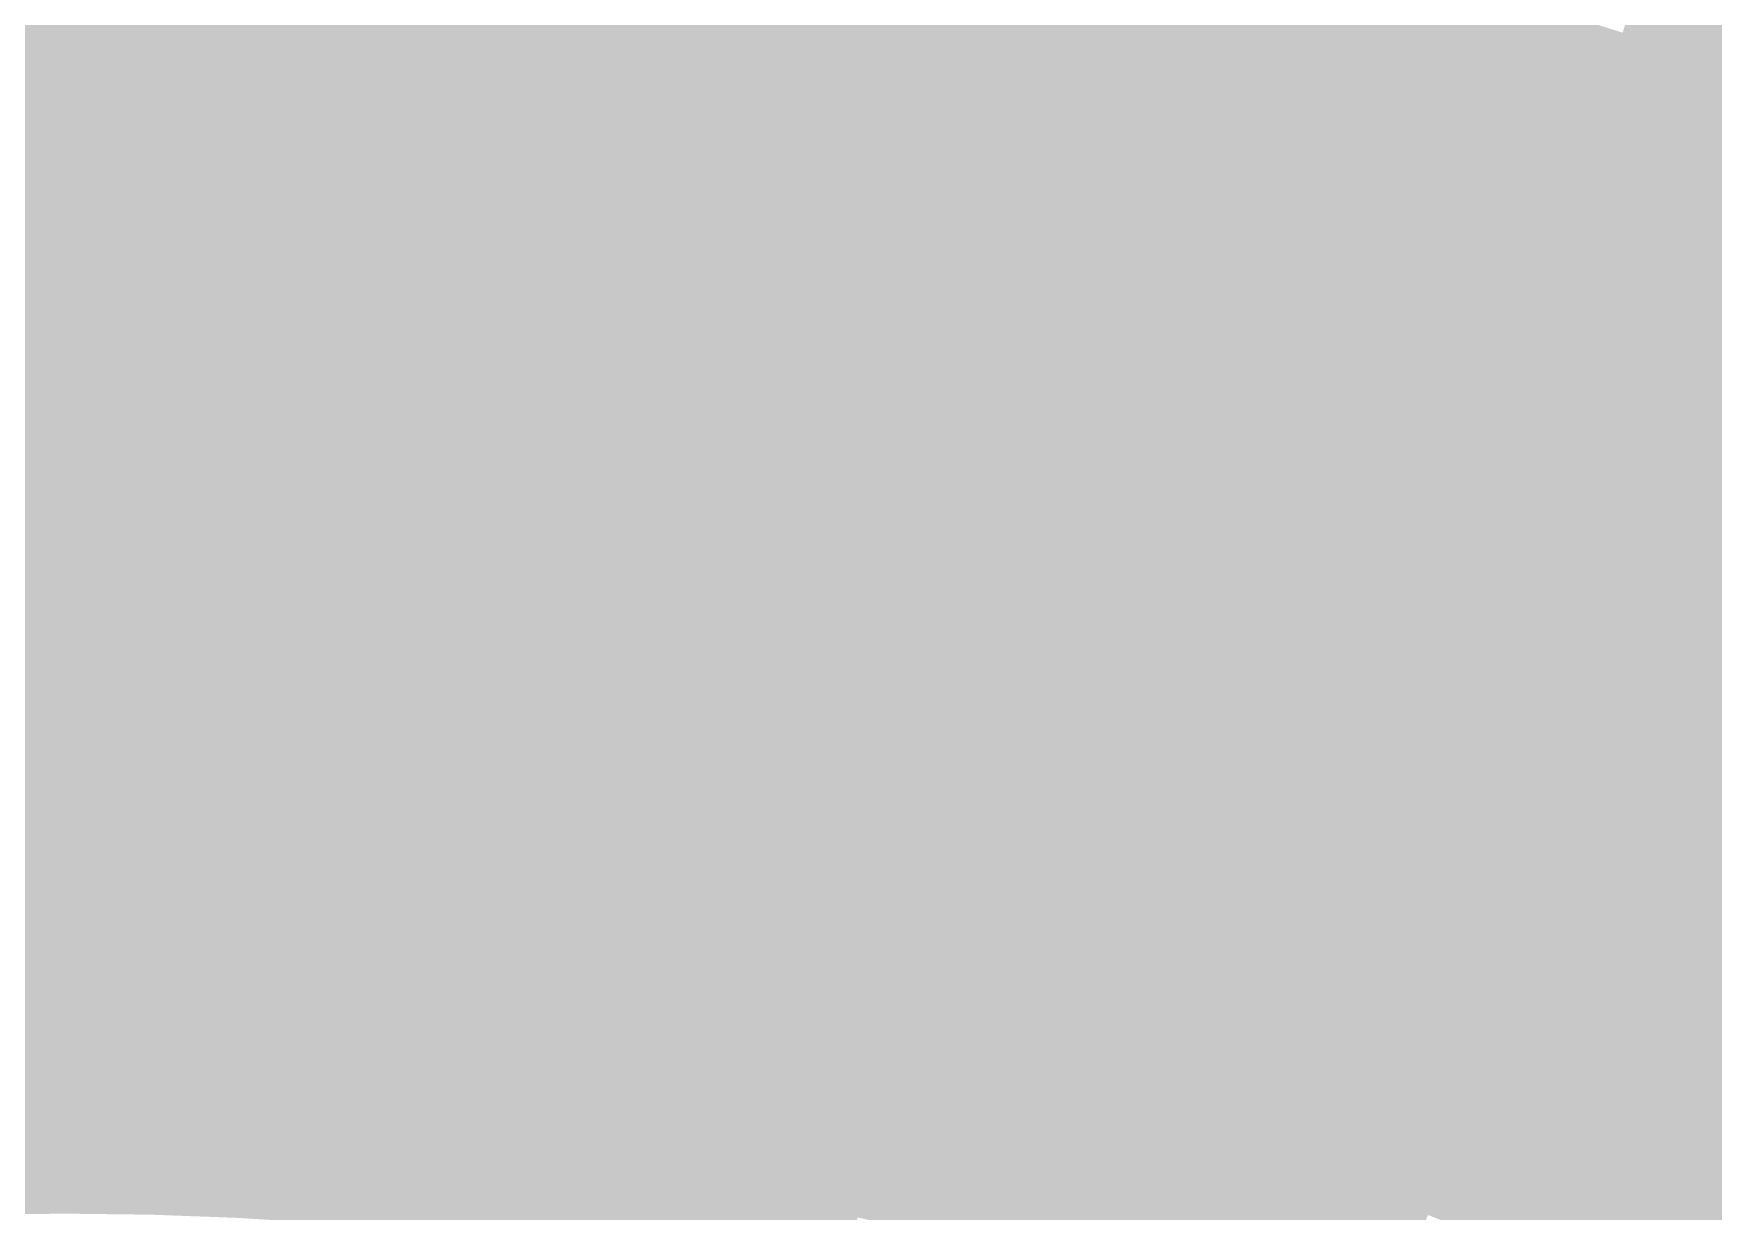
# Model space of a CAD drawing. Header units: inches. Extents: x -266 to 784, y -170 to 213.
# Drawn here: x -0.37 to 19.59, y 42.03 to 56.01 of the extents above; entities that cross this region are included whole.
import ezdxf

# ---------------------------------------------------------------- set-up
doc = ezdxf.new("R2010")
doc.units = ezdxf.units.IN
doc.header["$MEASUREMENT"] = 0

msp = doc.modelspace()

# ---------------------------------------------------------------- linework, layer by layer
at = {"color": 66, "true_color": 0x4f7300}
msp.add_solid([(9.744828, 56.160826), (9.91579, 57.146103), (11.120148, 55.904761), (11.315239, 56.885546)], dxfattribs=at)
at = {"color": 66, "true_color": 0x5a7700}
msp.add_solid([(14.09285, 56.261813), (14.335831, 57.231844), (15.46934, 55.899012), (15.736053, 56.862788)], dxfattribs=at)
at = {"color": 76, "true_color": 0x376f00}
msp.add_solid([(-1.374309, 55.983134), (-1.39885, 56.982833), (0, 56), (0, 57)], dxfattribs=at)
at = {"color": 76, "true_color": 0x3a6f00}
msp.add_solid([(0, 56), (0, 57), (1.374309, 55.983134), (1.39885, 56.982833)], dxfattribs=at)
at = {"color": 76, "true_color": 0x3c6f00}
msp.add_solid([(1.374309, 55.983134), (1.39885, 56.982833), (2.74779, 55.932546), (2.796857, 56.931341)], dxfattribs=at)
at = {"color": 76, "true_color": 0x3f6f00}
msp.add_solid([(2.74779, 55.932546), (2.796857, 56.931341), (4.119616, 55.848266), (4.19318, 56.845556)], dxfattribs=at)
at = {"color": 66, "true_color": 0x517300}
msp.add_solid([(11.120148, 55.904761), (11.315239, 56.885546), (12.488771, 55.615021), (12.707872, 56.590724)], dxfattribs=at)
at = {"color": 66, "true_color": 0x667c00}
msp.add_solid([(18.507223, 56.022163), (18.820904, 56.971691), (19.876501, 55.5511), (20.213391, 56.492644)], dxfattribs=at)
at = {"color": 76, "true_color": 0x416f00}
msp.add_solid([(4.119616, 55.848266), (4.19318, 56.845556), (5.48896, 55.730345), (5.586977, 56.725529)], dxfattribs=at)
at = {"color": 76, "true_color": 0x446f00}
msp.add_solid([(5.48896, 55.730345), (5.586977, 56.725529), (6.854998, 55.578854), (6.977408, 56.571333)], dxfattribs=at)
at = {"color": 66, "true_color": 0x5d7700}
msp.add_solid([(15.46934, 55.899012), (15.736053, 56.862788), (16.836511, 55.502539), (17.126796, 56.45948)], dxfattribs=at)
at = {"color": 76, "true_color": 0x476f00}
msp.add_solid([(6.854998, 55.578854), (6.977408, 56.571333), (8.216907, 55.393885), (8.363637, 56.383061)], dxfattribs=at)
at = {"color": 66, "true_color": 0x547300}
msp.add_solid([(12.488771, 55.615021), (12.707872, 56.590724), (13.84987, 55.291781), (14.09285, 56.261813)], dxfattribs=at)
at = {"color": 76, "true_color": 0x496f00}
msp.add_solid([(8.216907, 55.393885), (8.363637, 56.383061), (9.573866, 55.175548), (9.744828, 56.160826)], dxfattribs=at)
at = {"color": 66, "true_color": 0x607700}
msp.add_solid([(16.836511, 55.502539), (17.126796, 56.45948), (18.193541, 55.072634), (18.507223, 56.022163)], dxfattribs=at)
at = {"color": 76, "true_color": 0x4c6f00}
msp.add_solid([(9.573866, 55.175548), (9.744828, 56.160826), (10.925058, 54.923976), (11.120148, 55.904761)], dxfattribs=at)
at = {"color": 66, "true_color": 0x577300}
msp.add_solid([(13.84987, 55.291781), (14.09285, 56.261813), (15.202627, 54.935236), (15.46934, 55.899012)], dxfattribs=at)
at = {"color": 76, "true_color": 0x356b00}
msp.add_solid([(-1.349768, 54.983435), (-1.374309, 55.983134), (0, 55), (0, 56)], dxfattribs=at)
at = {"color": 76, "true_color": 0x376b00}
msp.add_solid([(0, 55), (0, 56), (1.349768, 54.983435), (1.374309, 55.983134)], dxfattribs=at)
at = {"color": 76, "true_color": 0x3a6b00}
msp.add_solid([(1.349768, 54.983435), (1.374309, 55.983134), (2.698722, 54.93375), (2.74779, 55.932546)], dxfattribs=at)
at = {"color": 76, "true_color": 0x3c6b00}
msp.add_solid([(2.698722, 54.93375), (2.74779, 55.932546), (4.046051, 54.850975), (4.119616, 55.848266)], dxfattribs=at)
at = {"color": 76, "true_color": 0x4e6f00}
msp.add_solid([(10.925058, 54.923976), (11.120148, 55.904761), (12.269669, 54.639319), (12.488771, 55.615021)], dxfattribs=at)
at = {"color": 66, "true_color": 0x5a7300}
msp.add_solid([(15.202627, 54.935236), (15.46934, 55.899012), (16.546227, 54.545599), (16.836511, 55.502539)], dxfattribs=at)
at = {"color": 66, "true_color": 0x627700}
msp.add_solid([(18.193541, 55.072634), (18.507223, 56.022163), (19.539611, 54.609556), (19.876501, 55.5511)], dxfattribs=at)
at = {"color": 76, "true_color": 0x3f6b00}
msp.add_solid([(4.046051, 54.850975), (4.119616, 55.848266), (5.390943, 54.73516), (5.48896, 55.730345)], dxfattribs=at)
at = {"color": 76, "true_color": 0x416b00}
msp.add_solid([(5.390943, 54.73516), (5.48896, 55.730345), (6.732587, 54.586374), (6.854998, 55.578854)], dxfattribs=at)
at = {"color": 76, "true_color": 0x446b00}
msp.add_solid([(6.732587, 54.586374), (6.854998, 55.578854), (8.070176, 54.404708), (8.216907, 55.393885)], dxfattribs=at)
at = {"color": 66, "true_color": 0x516f00}
msp.add_solid([(12.269669, 54.639319), (12.488771, 55.615021), (13.60689, 54.32175), (13.84987, 55.291781)], dxfattribs=at)
at = {"color": 66, "true_color": 0x5c7300}
msp.add_solid([(16.546227, 54.545599), (16.836511, 55.502539), (17.879859, 54.123106), (18.193541, 55.072634)], dxfattribs=at)
at = {"color": 66, "true_color": 0x657700}
msp.add_solid([(19.539611, 54.609556), (19.876501, 55.5511), (20.873912, 54.113582), (21.233807, 55.046575)], dxfattribs=at)
at = {"color": 76, "true_color": 0x466b00}
msp.add_solid([(8.070176, 54.404708), (8.216907, 55.393885), (9.402904, 54.19027), (9.573866, 55.175548)], dxfattribs=at)
at = {"color": 66, "true_color": 0x546f00}
msp.add_solid([(13.60689, 54.32175), (13.84987, 55.291781), (14.935914, 53.97146), (15.202627, 54.935236)], dxfattribs=at)
at = {"color": 76, "true_color": 0x496b00}
msp.add_solid([(9.402904, 54.19027), (9.573866, 55.175548), (10.729968, 53.94319), (10.925058, 54.923976)], dxfattribs=at)
at = {"color": 68, "true_color": 0x336600}
msp.add_solid([(-1.325226, 53.983736), (-1.349768, 54.983435), (0, 54), (0, 55)], dxfattribs=at)
at = {"color": 68, "true_color": 0x356600}
msp.add_solid([(0, 54), (0, 55), (1.325226, 53.983736), (1.349768, 54.983435)], dxfattribs=at)
at = {"color": 76, "true_color": 0x386600}
msp.add_solid([(1.325226, 53.983736), (1.349768, 54.983435), (2.649654, 53.934955), (2.698722, 54.93375)], dxfattribs=at)
at = {"color": 76, "true_color": 0x3a6600}
msp.add_solid([(2.649654, 53.934955), (2.698722, 54.93375), (3.972486, 53.853685), (4.046051, 54.850975)], dxfattribs=at)
at = {"color": 76, "true_color": 0x4b6b00}
msp.add_solid([(10.729968, 53.94319), (10.925058, 54.923976), (12.050568, 53.663617), (12.269669, 54.639319)], dxfattribs=at)
at = {"color": 66, "true_color": 0x566f00}
msp.add_solid([(14.935914, 53.97146), (15.202627, 54.935236), (16.255942, 53.588659), (16.546227, 54.545599)], dxfattribs=at)
at = {"color": 66, "true_color": 0x5f7300}
msp.add_solid([(17.879859, 54.123106), (18.193541, 55.072634), (19.202722, 53.668012), (19.539611, 54.609556)], dxfattribs=at)
at = {"color": 76, "true_color": 0x3c6600}
msp.add_solid([(3.972486, 53.853685), (4.046051, 54.850975), (5.292926, 53.739975), (5.390943, 54.73516)], dxfattribs=at)
at = {"color": 76, "true_color": 0x3f6600}
msp.add_solid([(5.292926, 53.739975), (5.390943, 54.73516), (6.610176, 53.593895), (6.732587, 54.586374)], dxfattribs=at)
at = {"color": 76, "true_color": 0x416600}
msp.add_solid([(6.610176, 53.593895), (6.732587, 54.586374), (7.923446, 53.415532), (8.070176, 54.404708)], dxfattribs=at)
at = {"color": 76, "true_color": 0x4e6b00}
msp.add_solid([(12.050568, 53.663617), (12.269669, 54.639319), (13.36391, 53.351719), (13.60689, 54.32175)], dxfattribs=at)
at = {"color": 66, "true_color": 0x596f00}
msp.add_solid([(16.255942, 53.588659), (16.546227, 54.545599), (17.566177, 53.173578), (17.879859, 54.123106)], dxfattribs=at)
at = {"color": 66, "true_color": 0x627300}
msp.add_solid([(19.202722, 53.668012), (19.539611, 54.609556), (20.514017, 53.18059), (20.873912, 54.113582)], dxfattribs=at)
at = {"color": 76, "true_color": 0x446600}
msp.add_solid([(7.923446, 53.415532), (8.070176, 54.404708), (9.231942, 53.204993), (9.402904, 54.19027)], dxfattribs=at)
at = {"color": 66, "true_color": 0x506b00}
msp.add_solid([(13.36391, 53.351719), (13.60689, 54.32175), (14.669202, 53.007684), (14.935914, 53.97146)], dxfattribs=at)
at = {"color": 76, "true_color": 0x466600}
msp.add_solid([(9.231942, 53.204993), (9.402904, 54.19027), (10.534877, 52.962405), (10.729968, 53.94319)], dxfattribs=at)
at = {"color": 66, "true_color": 0x5b6f00}
msp.add_solid([(17.566177, 53.173578), (17.879859, 54.123106), (18.865832, 52.726468), (19.202722, 53.668012)], dxfattribs=at)
at = {"color": 68, "true_color": 0x316200}
msp.add_solid([(-1.300685, 52.984037), (-1.325226, 53.983736), (0, 53), (0, 54)], dxfattribs=at)
at = {"color": 68, "true_color": 0x336200}
msp.add_solid([(0, 53), (0, 54), (1.300685, 52.984037), (1.325226, 53.983736)], dxfattribs=at)
at = {"color": 68, "true_color": 0x356200}
msp.add_solid([(1.300685, 52.984037), (1.325226, 53.983736), (2.600587, 52.936159), (2.649654, 53.934955)], dxfattribs=at)
at = {"color": 68, "true_color": 0x386200}
msp.add_solid([(2.600587, 52.936159), (2.649654, 53.934955), (3.898922, 52.856394), (3.972486, 53.853685)], dxfattribs=at)
at = {"color": 58, "true_color": 0x486600}
msp.add_solid([(10.534877, 52.962405), (10.729968, 53.94319), (11.831467, 52.687915), (12.050568, 53.663617)], dxfattribs=at)
at = {"color": 66, "true_color": 0x536b00}
msp.add_solid([(14.669202, 53.007684), (14.935914, 53.97146), (15.965657, 52.631718), (16.255942, 53.588659)], dxfattribs=at)
at = {"color": 68, "true_color": 0x3a6200}
msp.add_solid([(3.898922, 52.856394), (3.972486, 53.853685), (5.194908, 52.744791), (5.292926, 53.739975)], dxfattribs=at)
at = {"color": 68, "true_color": 0x3c6200}
msp.add_solid([(5.194908, 52.744791), (5.292926, 53.739975), (6.487766, 52.601415), (6.610176, 53.593895)], dxfattribs=at)
at = {"color": 68, "true_color": 0x3e6200}
msp.add_solid([(6.487766, 52.601415), (6.610176, 53.593895), (7.776715, 52.426355), (7.923446, 53.415532)], dxfattribs=at)
at = {"color": 58, "true_color": 0x4b6600}
msp.add_solid([(11.831467, 52.687915), (12.050568, 53.663617), (13.12093, 52.381688), (13.36391, 53.351719)], dxfattribs=at)
at = {"color": 66, "true_color": 0x556b00}
msp.add_solid([(15.965657, 52.631718), (16.255942, 53.588659), (17.252496, 52.22405), (17.566177, 53.173578)], dxfattribs=at)
at = {"color": 66, "true_color": 0x5e6f00}
msp.add_solid([(18.865832, 52.726468), (19.202722, 53.668012), (20.154122, 52.247597), (20.514017, 53.18059)], dxfattribs=at)
at = {"color": 68, "true_color": 0x416200}
msp.add_solid([(7.776715, 52.426355), (7.923446, 53.415532), (9.06098, 52.219715), (9.231942, 53.204993)], dxfattribs=at)
at = {"color": 58, "true_color": 0x4d6600}
msp.add_solid([(13.12093, 52.381688), (13.36391, 53.351719), (14.402489, 52.043908), (14.669202, 53.007684)], dxfattribs=at)
at = {"color": 58, "true_color": 0x436200}
msp.add_solid([(9.06098, 52.219715), (9.231942, 53.204993), (10.339787, 51.98162), (10.534877, 52.962405)], dxfattribs=at)
at = {"color": 66, "true_color": 0x586b00}
msp.add_solid([(17.252496, 52.22405), (17.566177, 53.173578), (18.528942, 51.784924), (18.865832, 52.726468)], dxfattribs=at)
at = {"color": 78, "true_color": 0x2f5e00}
msp.add_solid([(-1.276144, 51.984339), (-1.300685, 52.984037), (0, 52), (0, 53)], dxfattribs=at)
at = {"color": 68, "true_color": 0x315e00}
msp.add_solid([(0, 52), (0, 53), (1.276144, 51.984339), (1.300685, 52.984037)], dxfattribs=at)
at = {"color": 68, "true_color": 0x335e00}
msp.add_solid([(1.276144, 51.984339), (1.300685, 52.984037), (2.551519, 51.937364), (2.600587, 52.936159)], dxfattribs=at)
at = {"color": 68, "true_color": 0x355e00}
msp.add_solid([(2.551519, 51.937364), (2.600587, 52.936159), (3.825357, 51.859104), (3.898922, 52.856394)], dxfattribs=at)
at = {"color": 58, "true_color": 0x456200}
msp.add_solid([(10.339787, 51.98162), (10.534877, 52.962405), (11.612366, 51.712213), (11.831467, 52.687915)], dxfattribs=at)
at = {"color": 58, "true_color": 0x506600}
msp.add_solid([(14.402489, 52.043908), (14.669202, 53.007684), (15.675373, 51.674778), (15.965657, 52.631718)], dxfattribs=at)
at = {"color": 68, "true_color": 0x375e00}
msp.add_solid([(3.825357, 51.859104), (3.898922, 52.856394), (5.096891, 51.749606), (5.194908, 52.744791)], dxfattribs=at)
at = {"color": 68, "true_color": 0x3a5e00}
msp.add_solid([(5.096891, 51.749606), (5.194908, 52.744791), (6.365355, 51.608936), (6.487766, 52.601415)], dxfattribs=at)
at = {"color": 58, "true_color": 0x486200}
msp.add_solid([(11.612366, 51.712213), (11.831467, 52.687915), (12.87795, 51.411656), (13.12093, 52.381688)], dxfattribs=at)
at = {"color": 66, "true_color": 0x5a6b00}
msp.add_solid([(18.528942, 51.784924), (18.865832, 52.726468), (19.794227, 51.314604), (20.154122, 52.247597)], dxfattribs=at)
at = {"color": 68, "true_color": 0x3c5e00}
msp.add_solid([(6.365355, 51.608936), (6.487766, 52.601415), (7.629985, 51.437179), (7.776715, 52.426355)], dxfattribs=at)
at = {"color": 58, "true_color": 0x526600}
msp.add_solid([(15.675373, 51.674778), (15.965657, 52.631718), (16.938814, 51.274522), (17.252496, 52.22405)], dxfattribs=at)
at = {"color": 68, "true_color": 0x3e5e00}
msp.add_solid([(7.629985, 51.437179), (7.776715, 52.426355), (8.890018, 51.234437), (9.06098, 52.219715)], dxfattribs=at)
at = {"color": 58, "true_color": 0x4a6200}
msp.add_solid([(12.87795, 51.411656), (13.12093, 52.381688), (14.135776, 51.080131), (14.402489, 52.043908)], dxfattribs=at)
at = {"color": 68, "true_color": 0x405e00}
msp.add_solid([(8.890018, 51.234437), (9.06098, 52.219715), (10.144697, 51.000835), (10.339787, 51.98162)], dxfattribs=at)
at = {"color": 58, "true_color": 0x546600}
msp.add_solid([(16.938814, 51.274522), (17.252496, 52.22405), (18.192052, 50.84338), (18.528942, 51.784924)], dxfattribs=at)
at = {"color": 78, "true_color": 0x2c5a00}
msp.add_solid([(-1.251603, 50.98464), (-1.276144, 51.984339), (0, 51), (0, 52)], dxfattribs=at)
at = {"color": 78, "true_color": 0x2f5a00}
msp.add_solid([(0, 51), (0, 52), (1.251603, 50.98464), (1.276144, 51.984339)], dxfattribs=at)
at = {"color": 68, "true_color": 0x315a00}
msp.add_solid([(1.251603, 50.98464), (1.276144, 51.984339), (2.502451, 50.938568), (2.551519, 51.937364)], dxfattribs=at)
at = {"color": 68, "true_color": 0x335a00}
msp.add_solid([(2.502451, 50.938568), (2.551519, 51.937364), (3.751793, 50.861813), (3.825357, 51.859104)], dxfattribs=at)
at = {"color": 68, "true_color": 0x425e00}
msp.add_solid([(10.144697, 51.000835), (10.339787, 51.98162), (11.393264, 50.736511), (11.612366, 51.712213)], dxfattribs=at)
at = {"color": 58, "true_color": 0x4c6200}
msp.add_solid([(14.135776, 51.080131), (14.402489, 52.043908), (15.385088, 50.717838), (15.675373, 51.674778)], dxfattribs=at)
at = {"color": 68, "true_color": 0x355a00}
msp.add_solid([(3.751793, 50.861813), (3.825357, 51.859104), (4.998874, 50.754421), (5.096891, 51.749606)], dxfattribs=at)
at = {"color": 68, "true_color": 0x375a00}
msp.add_solid([(4.998874, 50.754421), (5.096891, 51.749606), (6.242944, 50.616456), (6.365355, 51.608936)], dxfattribs=at)
at = {"color": 58, "true_color": 0x455e00}
msp.add_solid([(11.393264, 50.736511), (11.612366, 51.712213), (12.634969, 50.441625), (12.87795, 51.411656)], dxfattribs=at)
at = {"color": 66, "true_color": 0x576600}
msp.add_solid([(18.192052, 50.84338), (18.528942, 51.784924), (19.434332, 50.381611), (19.794227, 51.314604)], dxfattribs=at)
at = {"color": 68, "true_color": 0x395a00}
msp.add_solid([(6.242944, 50.616456), (6.365355, 51.608936), (7.483254, 50.448002), (7.629985, 51.437179)], dxfattribs=at)
at = {"color": 58, "true_color": 0x4f6200}
msp.add_solid([(15.385088, 50.717838), (15.675373, 51.674778), (16.625132, 50.324994), (16.938814, 51.274522)], dxfattribs=at)
at = {"color": 68, "true_color": 0x3b5a00}
msp.add_solid([(7.483254, 50.448002), (7.629985, 51.437179), (8.719056, 50.24916), (8.890018, 51.234437)], dxfattribs=at)
at = {"color": 58, "true_color": 0x475e00}
msp.add_solid([(12.634969, 50.441625), (12.87795, 51.411656), (13.869063, 50.116355), (14.135776, 51.080131)], dxfattribs=at)
at = {"color": 66, "true_color": 0x596600}
msp.add_solid([(19.434332, 50.381611), (19.794227, 51.314604), (20.664905, 49.889495), (21.047589, 50.813374)], dxfattribs=at)
at = {"color": 68, "true_color": 0x3d5a00}
msp.add_solid([(8.719056, 50.24916), (8.890018, 51.234437), (9.949606, 50.020049), (10.144697, 51.000835)], dxfattribs=at)
at = {"color": 58, "true_color": 0x516200}
msp.add_solid([(16.625132, 50.324994), (16.938814, 51.274522), (17.855162, 49.901835), (18.192052, 50.84338)], dxfattribs=at)
at = {"color": 78, "true_color": 0x2a5500}
msp.add_solid([(-1.227061, 49.984941), (-1.251603, 50.98464), (0, 50), (0, 51)], dxfattribs=at)
at = {"color": 78, "true_color": 0x2c5500}
msp.add_solid([(0, 50), (0, 51), (1.227061, 49.984941), (1.251603, 50.98464)], dxfattribs=at)
at = {"color": 78, "true_color": 0x2e5500}
msp.add_solid([(1.227061, 49.984941), (1.251603, 50.98464), (2.453384, 49.939773), (2.502451, 50.938568)], dxfattribs=at)
at = {"color": 68, "true_color": 0x305500}
msp.add_solid([(2.453384, 49.939773), (2.502451, 50.938568), (3.678228, 49.864523), (3.751793, 50.861813)], dxfattribs=at)
at = {"color": 68, "true_color": 0x3f5a00}
msp.add_solid([(9.949606, 50.020049), (10.144697, 51.000835), (11.174163, 49.760809), (11.393264, 50.736511)], dxfattribs=at)
at = {"color": 58, "true_color": 0x495e00}
msp.add_solid([(13.869063, 50.116355), (14.135776, 51.080131), (15.094803, 49.760897), (15.385088, 50.717838)], dxfattribs=at)
at = {"color": 68, "true_color": 0x325500}
msp.add_solid([(3.678228, 49.864523), (3.751793, 50.861813), (4.900857, 49.759236), (4.998874, 50.754421)], dxfattribs=at)
at = {"color": 68, "true_color": 0x345500}
msp.add_solid([(4.900857, 49.759236), (4.998874, 50.754421), (6.120534, 49.623977), (6.242944, 50.616456)], dxfattribs=at)
at = {"color": 68, "true_color": 0x415a00}
msp.add_solid([(11.174163, 49.760809), (11.393264, 50.736511), (12.391989, 49.471594), (12.634969, 50.441625)], dxfattribs=at)
at = {"color": 58, "true_color": 0x4b5e00}
msp.add_solid([(15.094803, 49.760897), (15.385088, 50.717838), (16.311451, 49.375465), (16.625132, 50.324994)], dxfattribs=at)
at = {"color": 58, "true_color": 0x536200}
msp.add_solid([(17.855162, 49.901835), (18.192052, 50.84338), (19.074437, 49.448618), (19.434332, 50.381611)], dxfattribs=at)
at = {"color": 68, "true_color": 0x365500}
msp.add_solid([(6.120534, 49.623977), (6.242944, 50.616456), (7.336524, 49.458825), (7.483254, 50.448002)], dxfattribs=at)
at = {"color": 68, "true_color": 0x385500}
msp.add_solid([(7.336524, 49.458825), (7.483254, 50.448002), (8.548094, 49.263882), (8.719056, 50.24916)], dxfattribs=at)
at = {"color": 58, "true_color": 0x445a00}
msp.add_solid([(12.391989, 49.471594), (12.634969, 50.441625), (13.602351, 49.152579), (13.869063, 50.116355)], dxfattribs=at)
at = {"color": 58, "true_color": 0x4d5e00}
msp.add_solid([(16.311451, 49.375465), (16.625132, 50.324994), (17.518272, 48.960291), (17.855162, 49.901835)], dxfattribs=at)
at = {"color": 58, "true_color": 0x556200}
msp.add_solid([(19.074437, 49.448618), (19.434332, 50.381611), (20.282222, 48.965615), (20.664905, 49.889495)], dxfattribs=at)
at = {"color": 68, "true_color": 0x3a5500}
msp.add_solid([(8.548094, 49.263882), (8.719056, 50.24916), (9.754516, 49.039264), (9.949606, 50.020049)], dxfattribs=at)
at = {"color": 58, "true_color": 0x465a00}
msp.add_solid([(13.602351, 49.152579), (13.869063, 50.116355), (14.804519, 48.803957), (15.094803, 49.760897)], dxfattribs=at)
at = {"color": 78, "true_color": 0x285100}
msp.add_solid([(-1.20252, 48.985242), (-1.227061, 49.984941), (0, 49), (0, 50)], dxfattribs=at)
at = {"color": 78, "true_color": 0x2a5100}
msp.add_solid([(0, 49), (0, 50), (1.20252, 48.985242), (1.227061, 49.984941)], dxfattribs=at)
at = {"color": 78, "true_color": 0x2c5100}
msp.add_solid([(1.20252, 48.985242), (1.227061, 49.984941), (2.404316, 48.940977), (2.453384, 49.939773)], dxfattribs=at)
at = {"color": 78, "true_color": 0x2e5100}
msp.add_solid([(2.404316, 48.940977), (2.453384, 49.939773), (3.604664, 48.867232), (3.678228, 49.864523)], dxfattribs=at)
at = {"color": 68, "true_color": 0x3c5500}
msp.add_solid([(9.754516, 49.039264), (9.949606, 50.020049), (10.955062, 48.785107), (11.174163, 49.760809)], dxfattribs=at)
at = {"color": 58, "true_color": 0x505e00}
msp.add_solid([(17.518272, 48.960291), (17.855162, 49.901835), (18.714542, 48.515626), (19.074437, 49.448618)], dxfattribs=at)
at = {"color": 68, "true_color": 0x305100}
msp.add_solid([(3.604664, 48.867232), (3.678228, 49.864523), (4.80284, 48.764052), (4.900857, 49.759236)], dxfattribs=at)
at = {"color": 68, "true_color": 0x325100}
msp.add_solid([(4.80284, 48.764052), (4.900857, 49.759236), (5.998123, 48.631497), (6.120534, 49.623977)], dxfattribs=at)
at = {"color": 68, "true_color": 0x3e5500}
msp.add_solid([(10.955062, 48.785107), (11.174163, 49.760809), (12.149009, 48.501563), (12.391989, 49.471594)], dxfattribs=at)
at = {"color": 58, "true_color": 0x485a00}
msp.add_solid([(14.804519, 48.803957), (15.094803, 49.760897), (15.997769, 48.425937), (16.311451, 49.375465)], dxfattribs=at)
at = {"color": 68, "true_color": 0x345100}
msp.add_solid([(5.998123, 48.631497), (6.120534, 49.623977), (7.189793, 48.469649), (7.336524, 49.458825)], dxfattribs=at)
at = {"color": 68, "true_color": 0x365100}
msp.add_solid([(7.189793, 48.469649), (7.336524, 49.458825), (8.377133, 48.278604), (8.548094, 49.263882)], dxfattribs=at)
at = {"color": 68, "true_color": 0x405500}
msp.add_solid([(12.149009, 48.501563), (12.391989, 49.471594), (13.335638, 48.188803), (13.602351, 49.152579)], dxfattribs=at)
at = {"color": 58, "true_color": 0x4a5a00}
msp.add_solid([(15.997769, 48.425937), (16.311451, 49.375465), (17.181383, 48.018747), (17.518272, 48.960291)], dxfattribs=at)
at = {"color": 58, "true_color": 0x525e00}
msp.add_solid([(18.714542, 48.515626), (19.074437, 49.448618), (19.899538, 48.041736), (20.282222, 48.965615)], dxfattribs=at)
at = {"color": 68, "true_color": 0x375100}
msp.add_solid([(8.377133, 48.278604), (8.548094, 49.263882), (9.559426, 48.058479), (9.754516, 49.039264)], dxfattribs=at)
at = {"color": 68, "true_color": 0x425500}
msp.add_solid([(13.335638, 48.188803), (13.602351, 49.152579), (14.514234, 47.847017), (14.804519, 48.803957)], dxfattribs=at)
at = {"color": 78, "true_color": 0x264d00}
msp.add_solid([(-1.177979, 47.985543), (-1.20252, 48.985242), (0, 48), (0, 49)], dxfattribs=at)
at = {"color": 78, "true_color": 0x284d00}
msp.add_solid([(0, 48), (0, 49), (1.177979, 47.985543), (1.20252, 48.985242)], dxfattribs=at)
at = {"color": 78, "true_color": 0x2a4d00}
msp.add_solid([(1.177979, 47.985543), (1.20252, 48.985242), (2.355248, 47.942182), (2.404316, 48.940977)], dxfattribs=at)
at = {"color": 78, "true_color": 0x2b4d00}
msp.add_solid([(2.355248, 47.942182), (2.404316, 48.940977), (3.531099, 47.869942), (3.604664, 48.867232)], dxfattribs=at)
at = {"color": 68, "true_color": 0x395100}
msp.add_solid([(9.559426, 48.058479), (9.754516, 49.039264), (10.735961, 47.809404), (10.955062, 48.785107)], dxfattribs=at)
at = {"color": 58, "true_color": 0x4c5a00}
msp.add_solid([(17.181383, 48.018747), (17.518272, 48.960291), (18.354647, 47.582633), (18.714542, 48.515626)], dxfattribs=at)
at = {"color": 78, "true_color": 0x2d4d00}
msp.add_solid([(3.531099, 47.869942), (3.604664, 48.867232), (4.704823, 47.768867), (4.80284, 48.764052)], dxfattribs=at)
at = {"color": 78, "true_color": 0x2f4d00}
msp.add_solid([(4.704823, 47.768867), (4.80284, 48.764052), (5.875712, 47.639018), (5.998123, 48.631497)], dxfattribs=at)
at = {"color": 68, "true_color": 0x3b5100}
msp.add_solid([(10.735961, 47.809404), (10.955062, 48.785107), (11.906029, 47.531531), (12.149009, 48.501563)], dxfattribs=at)
at = {"color": 58, "true_color": 0x445500}
msp.add_solid([(14.514234, 47.847017), (14.804519, 48.803957), (15.684087, 47.476409), (15.997769, 48.425937)], dxfattribs=at)
at = {"color": 68, "true_color": 0x314d00}
msp.add_solid([(5.875712, 47.639018), (5.998123, 48.631497), (7.043063, 47.480472), (7.189793, 48.469649)], dxfattribs=at)
at = {"color": 68, "true_color": 0x3d5100}
msp.add_solid([(11.906029, 47.531531), (12.149009, 48.501563), (13.068925, 47.225027), (13.335638, 48.188803)], dxfattribs=at)
at = {"color": 58, "true_color": 0x4e5a00}
msp.add_solid([(18.354647, 47.582633), (18.714542, 48.515626), (19.516855, 47.117856), (19.899538, 48.041736)], dxfattribs=at)
at = {"color": 68, "true_color": 0x334d00}
msp.add_solid([(7.043063, 47.480472), (7.189793, 48.469649), (8.206171, 47.293327), (8.377133, 48.278604)], dxfattribs=at)
at = {"color": 58, "true_color": 0x465500}
msp.add_solid([(15.684087, 47.476409), (15.997769, 48.425937), (16.844493, 47.077203), (17.181383, 48.018747)], dxfattribs=at)
at = {"color": 68, "true_color": 0x344d00}
msp.add_solid([(8.206171, 47.293327), (8.377133, 48.278604), (9.364335, 47.077693), (9.559426, 48.058479)], dxfattribs=at)
at = {"color": 68, "true_color": 0x3f5100}
msp.add_solid([(13.068925, 47.225027), (13.335638, 48.188803), (14.223949, 46.890076), (14.514234, 47.847017)], dxfattribs=at)
at = {"color": 78, "true_color": 0x244900}
msp.add_solid([(-1.153438, 46.985844), (-1.177979, 47.985543), (0, 47), (0, 48)], dxfattribs=at)
at = {"color": 78, "true_color": 0x264900}
msp.add_solid([(0, 47), (0, 48), (1.153438, 46.985844), (1.177979, 47.985543)], dxfattribs=at)
at = {"color": 78, "true_color": 0x274900}
msp.add_solid([(1.153438, 46.985844), (1.177979, 47.985543), (2.306181, 46.943386), (2.355248, 47.942182)], dxfattribs=at)
at = {"color": 78, "true_color": 0x294900}
msp.add_solid([(2.306181, 46.943386), (2.355248, 47.942182), (3.457534, 46.872651), (3.531099, 47.869942)], dxfattribs=at)
at = {"color": 68, "true_color": 0x364d00}
msp.add_solid([(9.364335, 47.077693), (9.559426, 48.058479), (10.51686, 46.833702), (10.735961, 47.809404)], dxfattribs=at)
at = {"color": 58, "true_color": 0x485500}
msp.add_solid([(16.844493, 47.077203), (17.181383, 48.018747), (17.994752, 46.64964), (18.354647, 47.582633)], dxfattribs=at)
at = {"color": 58, "true_color": 0x505a00}
msp.add_solid([(19.516855, 47.117856), (19.899538, 48.041736), (20.667307, 46.624698), (21.072548, 47.538907)], dxfattribs=at)
at = {"color": 78, "true_color": 0x2b4900}
msp.add_solid([(3.457534, 46.872651), (3.531099, 47.869942), (4.606806, 46.773682), (4.704823, 47.768867)], dxfattribs=at)
at = {"color": 78, "true_color": 0x2c4900}
msp.add_solid([(4.606806, 46.773682), (4.704823, 47.768867), (5.753302, 46.646538), (5.875712, 47.639018)], dxfattribs=at)
at = {"color": 68, "true_color": 0x384d00}
msp.add_solid([(10.51686, 46.833702), (10.735961, 47.809404), (11.663049, 46.5615), (11.906029, 47.531531)], dxfattribs=at)
at = {"color": 68, "true_color": 0x415100}
msp.add_solid([(14.223949, 46.890076), (14.514234, 47.847017), (15.370405, 46.526881), (15.684087, 47.476409)], dxfattribs=at)
at = {"color": 78, "true_color": 0x2e4900}
msp.add_solid([(5.753302, 46.646538), (5.875712, 47.639018), (6.896332, 46.491296), (7.043063, 47.480472)], dxfattribs=at)
at = {"color": 68, "true_color": 0x3a4d00}
msp.add_solid([(11.663049, 46.5615), (11.906029, 47.531531), (12.802212, 46.261251), (13.068925, 47.225027)], dxfattribs=at)
at = {"color": 58, "true_color": 0x4a5500}
msp.add_solid([(17.994752, 46.64964), (18.354647, 47.582633), (19.134172, 46.193977), (19.516855, 47.117856)], dxfattribs=at)
at = {"color": 68, "true_color": 0x304900}
msp.add_solid([(6.896332, 46.491296), (7.043063, 47.480472), (8.035209, 46.308049), (8.206171, 47.293327)], dxfattribs=at)
at = {"color": 68, "true_color": 0x324900}
msp.add_solid([(8.035209, 46.308049), (8.206171, 47.293327), (9.169245, 46.096908), (9.364335, 47.077693)], dxfattribs=at)
at = {"color": 58, "true_color": 0x435100}
msp.add_solid([(15.370405, 46.526881), (15.684087, 47.476409), (16.507603, 46.135659), (16.844493, 47.077203)], dxfattribs=at)
at = {"color": 68, "true_color": 0x3c4d00}
msp.add_solid([(12.802212, 46.261251), (13.068925, 47.225027), (13.933665, 45.933136), (14.223949, 46.890076)], dxfattribs=at)
at = {"color": 58, "true_color": 0x4c5500}
msp.add_solid([(19.134172, 46.193977), (19.516855, 47.117856), (20.262066, 45.710488), (20.667307, 46.624698)], dxfattribs=at)
at = {"color": 78, "true_color": 0x224400}
msp.add_solid([(-1.128897, 45.986146), (-1.153438, 46.985844), (0, 46), (0, 47)], dxfattribs=at)
at = {"color": 78, "true_color": 0x234400}
msp.add_solid([(0, 46), (0, 47), (1.128897, 45.986146), (1.153438, 46.985844)], dxfattribs=at)
at = {"color": 78, "true_color": 0x254400}
msp.add_solid([(1.128897, 45.986146), (1.153438, 46.985844), (2.257113, 45.944591), (2.306181, 46.943386)], dxfattribs=at)
at = {"color": 78, "true_color": 0x274400}
msp.add_solid([(2.257113, 45.944591), (2.306181, 46.943386), (3.38397, 45.875361), (3.457534, 46.872651)], dxfattribs=at)
at = {"color": 68, "true_color": 0x334900}
msp.add_solid([(9.169245, 46.096908), (9.364335, 47.077693), (10.297758, 45.858), (10.51686, 46.833702)], dxfattribs=at)
at = {"color": 58, "true_color": 0x455100}
msp.add_solid([(16.507603, 46.135659), (16.844493, 47.077203), (17.634857, 45.716647), (17.994752, 46.64964)], dxfattribs=at)
at = {"color": 78, "true_color": 0x284400}
msp.add_solid([(3.38397, 45.875361), (3.457534, 46.872651), (4.508788, 45.778497), (4.606806, 46.773682)], dxfattribs=at)
at = {"color": 78, "true_color": 0x2a4400}
msp.add_solid([(4.508788, 45.778497), (4.606806, 46.773682), (5.630891, 45.654059), (5.753302, 46.646538)], dxfattribs=at)
at = {"color": 68, "true_color": 0x354900}
msp.add_solid([(10.297758, 45.858), (10.51686, 46.833702), (11.420068, 45.591469), (11.663049, 46.5615)], dxfattribs=at)
at = {"color": 68, "true_color": 0x3d4d00}
msp.add_solid([(13.933665, 45.933136), (14.223949, 46.890076), (15.056724, 45.577353), (15.370405, 46.526881)], dxfattribs=at)
at = {"color": 78, "true_color": 0x2b4400}
msp.add_solid([(5.630891, 45.654059), (5.753302, 46.646538), (6.749602, 45.502119), (6.896332, 46.491296)], dxfattribs=at)
at = {"color": 68, "true_color": 0x374900}
msp.add_solid([(11.420068, 45.591469), (11.663049, 46.5615), (12.5355, 45.297475), (12.802212, 46.261251)], dxfattribs=at)
at = {"color": 68, "true_color": 0x3f4d00}
msp.add_solid([(15.056724, 45.577353), (15.370405, 46.526881), (16.170713, 45.194115), (16.507603, 46.135659)], dxfattribs=at)
at = {"color": 58, "true_color": 0x475100}
msp.add_solid([(17.634857, 45.716647), (17.994752, 46.64964), (18.751488, 45.270097), (19.134172, 46.193977)], dxfattribs=at)
at = {"color": 78, "true_color": 0x2d4400}
msp.add_solid([(6.749602, 45.502119), (6.896332, 46.491296), (7.864247, 45.322772), (8.035209, 46.308049)], dxfattribs=at)
at = {"color": 78, "true_color": 0x2f4400}
msp.add_solid([(7.864247, 45.322772), (8.035209, 46.308049), (8.974155, 45.116123), (9.169245, 46.096908)], dxfattribs=at)
at = {"color": 68, "true_color": 0x304400}
msp.add_solid([(8.974155, 45.116123), (9.169245, 46.096908), (10.078657, 44.882298), (10.297758, 45.858)], dxfattribs=at)
at = {"color": 68, "true_color": 0x384900}
msp.add_solid([(12.5355, 45.297475), (12.802212, 46.261251), (13.64338, 44.976196), (13.933665, 45.933136)], dxfattribs=at)
at = {"color": 68, "true_color": 0x414d00}
msp.add_solid([(16.170713, 45.194115), (16.507603, 46.135659), (17.274962, 44.783654), (17.634857, 45.716647)], dxfattribs=at)
at = {"color": 58, "true_color": 0x495100}
msp.add_solid([(18.751488, 45.270097), (19.134172, 46.193977), (19.856824, 44.796278), (20.262066, 45.710488)], dxfattribs=at)
at = {"color": 78, "true_color": 0x204000}
msp.add_solid([(-1.104355, 44.986447), (-1.128897, 45.986146), (0, 45), (0, 46)], dxfattribs=at)
at = {"color": 78, "true_color": 0x214000}
msp.add_solid([(0, 45), (0, 46), (1.104355, 44.986447), (1.128897, 45.986146)], dxfattribs=at)
at = {"color": 78, "true_color": 0x234000}
msp.add_solid([(1.104355, 44.986447), (1.128897, 45.986146), (2.208045, 44.945796), (2.257113, 45.944591)], dxfattribs=at)
at = {"color": 78, "true_color": 0x244000}
msp.add_solid([(2.208045, 44.945796), (2.257113, 45.944591), (3.310405, 44.878071), (3.38397, 45.875361)], dxfattribs=at)
at = {"color": 68, "true_color": 0x3a4900}
msp.add_solid([(13.64338, 44.976196), (13.933665, 45.933136), (14.743042, 44.627824), (15.056724, 45.577353)], dxfattribs=at)
at = {"color": 78, "true_color": 0x264000}
msp.add_solid([(3.310405, 44.878071), (3.38397, 45.875361), (4.410771, 44.783313), (4.508788, 45.778497)], dxfattribs=at)
at = {"color": 78, "true_color": 0x274000}
msp.add_solid([(4.410771, 44.783313), (4.508788, 45.778497), (5.50848, 44.661579), (5.630891, 45.654059)], dxfattribs=at)
at = {"color": 68, "true_color": 0x324400}
msp.add_solid([(10.078657, 44.882298), (10.297758, 45.858), (11.177088, 44.621438), (11.420068, 45.591469)], dxfattribs=at)
at = {"color": 58, "true_color": 0x434d00}
msp.add_solid([(17.274962, 44.783654), (17.634857, 45.716647), (18.368805, 44.346218), (18.751488, 45.270097)], dxfattribs=at)
at = {"color": 78, "true_color": 0x294000}
msp.add_solid([(5.50848, 44.661579), (5.630891, 45.654059), (6.602871, 44.512943), (6.749602, 45.502119)], dxfattribs=at)
at = {"color": 78, "true_color": 0x2a4000}
msp.add_solid([(6.602871, 44.512943), (6.749602, 45.502119), (7.693285, 44.337494), (7.864247, 45.322772)], dxfattribs=at)
at = {"color": 68, "true_color": 0x334400}
msp.add_solid([(11.177088, 44.621438), (11.420068, 45.591469), (12.268787, 44.333699), (12.5355, 45.297475)], dxfattribs=at)
at = {"color": 68, "true_color": 0x3c4900}
msp.add_solid([(14.743042, 44.627824), (15.056724, 45.577353), (15.833823, 44.252571), (16.170713, 45.194115)], dxfattribs=at)
at = {"color": 78, "true_color": 0x2c4000}
msp.add_solid([(7.693285, 44.337494), (7.864247, 45.322772), (8.779064, 44.135338), (8.974155, 45.116123)], dxfattribs=at)
at = {"color": 68, "true_color": 0x354400}
msp.add_solid([(12.268787, 44.333699), (12.5355, 45.297475), (13.353095, 44.019255), (13.64338, 44.976196)], dxfattribs=at)
at = {"color": 78, "true_color": 0x2d4000}
msp.add_solid([(8.779064, 44.135338), (8.974155, 45.116123), (9.859556, 43.906596), (10.078657, 44.882298)], dxfattribs=at)
at = {"color": 68, "true_color": 0x3d4900}
msp.add_solid([(15.833823, 44.252571), (16.170713, 45.194115), (16.915067, 43.850662), (17.274962, 44.783654)], dxfattribs=at)
at = {"color": 58, "true_color": 0x454d00}
msp.add_solid([(18.368805, 44.346218), (18.751488, 45.270097), (19.451583, 43.882068), (19.856824, 44.796278)], dxfattribs=at)
at = {"color": 78, "true_color": 0x1e3c00}
msp.add_solid([(-1.079814, 43.986748), (-1.104355, 44.986447), (0, 44), (0, 45)], dxfattribs=at)
at = {"color": 78, "true_color": 0x1f3c00}
msp.add_solid([(0, 44), (0, 45), (1.079814, 43.986748), (1.104355, 44.986447)], dxfattribs=at)
at = {"color": 78, "true_color": 0x203c00}
msp.add_solid([(1.079814, 43.986748), (1.104355, 44.986447), (2.158978, 43.947), (2.208045, 44.945796)], dxfattribs=at)
at = {"color": 78, "true_color": 0x223c00}
msp.add_solid([(2.158978, 43.947), (2.208045, 44.945796), (3.236841, 43.88078), (3.310405, 44.878071)], dxfattribs=at)
at = {"color": 68, "true_color": 0x374400}
msp.add_solid([(13.353095, 44.019255), (13.64338, 44.976196), (14.42936, 43.678296), (14.743042, 44.627824)], dxfattribs=at)
at = {"color": 78, "true_color": 0x233c00}
msp.add_solid([(3.236841, 43.88078), (3.310405, 44.878071), (4.312754, 43.788128), (4.410771, 44.783313)], dxfattribs=at)
at = {"color": 78, "true_color": 0x253c00}
msp.add_solid([(4.312754, 43.788128), (4.410771, 44.783313), (5.38607, 43.6691), (5.50848, 44.661579)], dxfattribs=at)
at = {"color": 78, "true_color": 0x2f4000}
msp.add_solid([(9.859556, 43.906596), (10.078657, 44.882298), (10.934108, 43.651406), (11.177088, 44.621438)], dxfattribs=at)
at = {"color": 68, "true_color": 0x3f4900}
msp.add_solid([(16.915067, 43.850662), (17.274962, 44.783654), (17.986121, 43.422338), (18.368805, 44.346218)], dxfattribs=at)
at = {"color": 58, "true_color": 0x464d00}
msp.add_solid([(19.451583, 43.882068), (19.856824, 44.796278), (20.522644, 43.391486), (20.9502, 44.295475)], dxfattribs=at)
at = {"color": 78, "true_color": 0x263c00}
msp.add_solid([(5.38607, 43.6691), (5.50848, 44.661579), (6.456141, 43.523766), (6.602871, 44.512943)], dxfattribs=at)
at = {"color": 78, "true_color": 0x273c00}
msp.add_solid([(6.456141, 43.523766), (6.602871, 44.512943), (7.522323, 43.352216), (7.693285, 44.337494)], dxfattribs=at)
at = {"color": 68, "true_color": 0x304000}
msp.add_solid([(10.934108, 43.651406), (11.177088, 44.621438), (12.002074, 43.369923), (12.268787, 44.333699)], dxfattribs=at)
at = {"color": 68, "true_color": 0x384400}
msp.add_solid([(14.42936, 43.678296), (14.743042, 44.627824), (15.496933, 43.311027), (15.833823, 44.252571)], dxfattribs=at)
at = {"color": 78, "true_color": 0x293c00}
msp.add_solid([(7.522323, 43.352216), (7.693285, 44.337494), (8.583974, 43.154552), (8.779064, 44.135338)], dxfattribs=at)
at = {"color": 68, "true_color": 0x324000}
msp.add_solid([(12.002074, 43.369923), (12.268787, 44.333699), (13.06281, 43.062315), (13.353095, 44.019255)], dxfattribs=at)
at = {"color": 68, "true_color": 0x414900}
msp.add_solid([(17.986121, 43.422338), (18.368805, 44.346218), (19.046342, 42.967859), (19.451583, 43.882068)], dxfattribs=at)
at = {"color": 78, "true_color": 0x2a3c00}
msp.add_solid([(8.583974, 43.154552), (8.779064, 44.135338), (9.640455, 42.930894), (9.859556, 43.906596)], dxfattribs=at)
at = {"color": 68, "true_color": 0x3a4400}
msp.add_solid([(15.496933, 43.311027), (15.833823, 44.252571), (16.555172, 42.917669), (16.915067, 43.850662)], dxfattribs=at)
at = {"color": 88, "true_color": 0x1c3700}
msp.add_solid([(-1.055273, 42.987049), (-1.079814, 43.986748), (0, 43), (0, 44)], dxfattribs=at)
at = {"color": 78, "true_color": 0x1d3700}
msp.add_solid([(0, 43), (0, 44), (1.055273, 42.987049), (1.079814, 43.986748)], dxfattribs=at)
at = {"color": 78, "true_color": 0x1e3700}
msp.add_solid([(1.055273, 42.987049), (1.079814, 43.986748), (2.10991, 42.948205), (2.158978, 43.947)], dxfattribs=at)
at = {"color": 78, "true_color": 0x1f3700}
msp.add_solid([(2.10991, 42.948205), (2.158978, 43.947), (3.163276, 42.88349), (3.236841, 43.88078)], dxfattribs=at)
at = {"color": 78, "true_color": 0x2c3c00}
msp.add_solid([(9.640455, 42.930894), (9.859556, 43.906596), (10.691128, 42.681375), (10.934108, 43.651406)], dxfattribs=at)
at = {"color": 68, "true_color": 0x334000}
msp.add_solid([(13.06281, 43.062315), (13.353095, 44.019255), (14.115678, 42.728768), (14.42936, 43.678296)], dxfattribs=at)
at = {"color": 78, "true_color": 0x213700}
msp.add_solid([(3.163276, 42.88349), (3.236841, 43.88078), (4.214737, 42.792943), (4.312754, 43.788128)], dxfattribs=at)
at = {"color": 78, "true_color": 0x223700}
msp.add_solid([(4.214737, 42.792943), (4.312754, 43.788128), (5.263659, 42.67662), (5.38607, 43.6691)], dxfattribs=at)
at = {"color": 68, "true_color": 0x3b4400}
msp.add_solid([(16.555172, 42.917669), (16.915067, 43.850662), (17.603438, 42.498458), (17.986121, 43.422338)], dxfattribs=at)
at = {"color": 58, "true_color": 0x434900}
msp.add_solid([(19.046342, 42.967859), (19.451583, 43.882068), (20.095089, 42.487497), (20.522644, 43.391486)], dxfattribs=at)
at = {"color": 78, "true_color": 0x233700}
msp.add_solid([(5.263659, 42.67662), (5.38607, 43.6691), (6.30941, 42.53459), (6.456141, 43.523766)], dxfattribs=at)
at = {"color": 78, "true_color": 0x253700}
msp.add_solid([(6.30941, 42.53459), (6.456141, 43.523766), (7.351361, 42.366939), (7.522323, 43.352216)], dxfattribs=at)
at = {"color": 78, "true_color": 0x2d3c00}
msp.add_solid([(10.691128, 42.681375), (10.934108, 43.651406), (11.735361, 42.406147), (12.002074, 43.369923)], dxfattribs=at)
at = {"color": 68, "true_color": 0x354000}
msp.add_solid([(14.115678, 42.728768), (14.42936, 43.678296), (15.160043, 42.369483), (15.496933, 43.311027)], dxfattribs=at)
at = {"color": 78, "true_color": 0x263700}
msp.add_solid([(7.351361, 42.366939), (7.522323, 43.352216), (8.388884, 42.173767), (8.583974, 43.154552)], dxfattribs=at)
at = {"color": 78, "true_color": 0x2e3c00}
msp.add_solid([(11.735361, 42.406147), (12.002074, 43.369923), (12.772526, 42.105375), (13.06281, 43.062315)], dxfattribs=at)
at = {"color": 68, "true_color": 0x364000}
msp.add_solid([(15.160043, 42.369483), (15.496933, 43.311027), (16.195277, 41.984676), (16.555172, 42.917669)], dxfattribs=at)
at = {"color": 68, "true_color": 0x3d4400}
msp.add_solid([(17.603438, 42.498458), (17.986121, 43.422338), (18.6411, 42.053649), (19.046342, 42.967859)], dxfattribs=at)
at = {"color": 78, "true_color": 0x273700}
msp.add_solid([(8.388884, 42.173767), (8.583974, 43.154552), (9.421353, 41.955192), (9.640455, 42.930894)], dxfattribs=at)
at = {"color": 88, "true_color": 0x193300}
msp.add_solid([(-1.030732, 41.98735), (-1.055273, 42.987049), (0, 42), (0, 43)], dxfattribs=at)
at = {"color": 88, "true_color": 0x1b3300}
msp.add_solid([(0, 42), (0, 43), (1.030732, 41.98735), (1.055273, 42.987049)], dxfattribs=at)
at = {"color": 88, "true_color": 0x1c3300}
msp.add_solid([(1.030732, 41.98735), (1.055273, 42.987049), (2.060842, 41.949409), (2.10991, 42.948205)], dxfattribs=at)
at = {"color": 78, "true_color": 0x1d3300}
msp.add_solid([(2.060842, 41.949409), (2.10991, 42.948205), (3.089712, 41.886199), (3.163276, 42.88349)], dxfattribs=at)
at = {"color": 78, "true_color": 0x293700}
msp.add_solid([(9.421353, 41.955192), (9.640455, 42.930894), (10.448148, 41.711344), (10.691128, 42.681375)], dxfattribs=at)
at = {"color": 68, "true_color": 0x303c00}
msp.add_solid([(12.772526, 42.105375), (13.06281, 43.062315), (13.801997, 41.77924), (14.115678, 42.728768)], dxfattribs=at)
at = {"color": 68, "true_color": 0x384000}
msp.add_solid([(16.195277, 41.984676), (16.555172, 42.917669), (17.220754, 41.574579), (17.603438, 42.498458)], dxfattribs=at)
at = {"color": 68, "true_color": 0x3f4400}
msp.add_solid([(18.6411, 42.053649), (19.046342, 42.967859), (19.667534, 41.583507), (20.095089, 42.487497)], dxfattribs=at)
at = {"color": 78, "true_color": 0x1e3300}
msp.add_solid([(3.089712, 41.886199), (3.163276, 42.88349), (4.11672, 41.797759), (4.214737, 42.792943)], dxfattribs=at)
at = {"color": 78, "true_color": 0x1f3300}
msp.add_solid([(4.11672, 41.797759), (4.214737, 42.792943), (5.141248, 41.68414), (5.263659, 42.67662)], dxfattribs=at)
at = {"color": 68, "true_color": 0x313c00}
msp.add_solid([(13.801997, 41.77924), (14.115678, 42.728768), (14.823154, 41.427939), (15.160043, 42.369483)], dxfattribs=at)
at = {"color": 78, "true_color": 0x213300}
msp.add_solid([(5.141248, 41.68414), (5.263659, 42.67662), (6.16268, 41.545413), (6.30941, 42.53459)], dxfattribs=at)
at = {"color": 78, "true_color": 0x223300}
msp.add_solid([(6.16268, 41.545413), (6.30941, 42.53459), (7.180399, 41.381661), (7.351361, 42.366939)], dxfattribs=at)
at = {"color": 78, "true_color": 0x2a3700}
msp.add_solid([(10.448148, 41.711344), (10.691128, 42.681375), (11.468649, 41.442371), (11.735361, 42.406147)], dxfattribs=at)
at = {"color": 78, "true_color": 0x233300}
msp.add_solid([(7.180399, 41.381661), (7.351361, 42.366939), (8.193794, 41.192982), (8.388884, 42.173767)], dxfattribs=at)
at = {"color": 78, "true_color": 0x2b3700}
msp.add_solid([(11.468649, 41.442371), (11.735361, 42.406147), (12.482241, 41.148434), (12.772526, 42.105375)], dxfattribs=at)
at = {"color": 68, "true_color": 0x333c00}
msp.add_solid([(14.823154, 41.427939), (15.160043, 42.369483), (15.835382, 41.051683), (16.195277, 41.984676)], dxfattribs=at)
at = {"color": 68, "true_color": 0x394000}
msp.add_solid([(17.220754, 41.574579), (17.603438, 42.498458), (18.235859, 41.139439), (18.6411, 42.053649)], dxfattribs=at)
at = {"color": 78, "true_color": 0x243300}
msp.add_solid([(8.193794, 41.192982), (8.388884, 42.173767), (9.202252, 40.979489), (9.421353, 41.955192)], dxfattribs=at)
at = {"color": 78, "true_color": 0x2c3700}
msp.add_solid([(12.482241, 41.148434), (12.772526, 42.105375), (13.488315, 40.829712), (13.801997, 41.77924)], dxfattribs=at)
at = {"color": 68, "true_color": 0x3b4000}
msp.add_solid([(18.235859, 41.139439), (18.6411, 42.053649), (19.239979, 40.679518), (19.667534, 41.583507)], dxfattribs=at)

doc.saveas('drawing.dxf')
